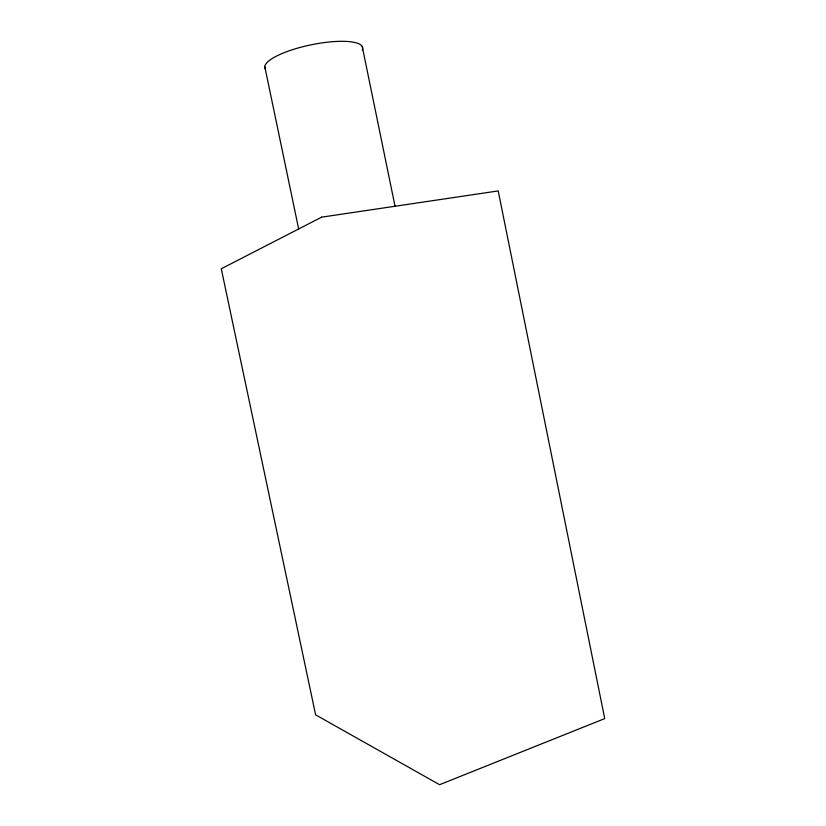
<?xml version="1.0" encoding="UTF-8"?>
<svg xmlns="http://www.w3.org/2000/svg" width="826" height="826" viewBox="0 0 826 826"><rect width="100%" height="100%" fill="white"/><g stroke="black" fill="none" stroke-linecap="round" stroke-linejoin="round"><path stroke-width="1.24" d="M264.764 66.534L298.661 228.978M362.242 46.524L395.086 206.469M265.156 68.785A49.942 13.092 -11.7 0 1 313.56 44.325A49.942 13.092 -11.7 0 1 362.273 50.004M321.613 217.166L221.275 268.77L315.615 714.841L439.577 784.7L604.725 718.599L498.202 190.92L321.613 217.166"/></g></svg>
